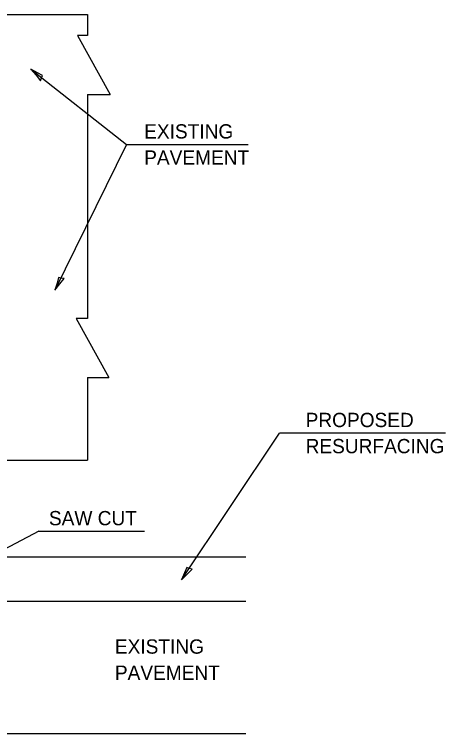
# Model space of a CAD drawing. Extents: x 99865 to 100545, y 101244 to 101684.
# Drawn here: x 100122.4 to 100204.2, y 101471.7 to 101608.1 of the extents above; entities that cross this region are included whole.
import ezdxf

# ---------------------------------------------------------------- set-up
doc = ezdxf.new("R2010")
doc.units = 0
for name, color, linetype in [('Design_PR_EOP', 7, 'Continuous'), ('Design_PR_Roadway Notes', 7, 'Continuous'), ('Level 29', 7, 'Continuous')]:
    doc.layers.add(name, color=color, linetype=linetype)

msp = doc.modelspace()

# ---------------------------------------------------------------- linework, layer by layer
at = {"layer": 'Design_PR_EOP'}
msp.add_line((100026.28, 101505.25), (100166.33, 101505.25), dxfattribs=at)
at = {"layer": 'Design_PR_Roadway Notes'}
for p, q in [((100143.67, 101583.45), (100166.75, 101583.45)), ((100154.1, 101500.88), (100172.73, 101528.72)), ((100204.24, 101528.72), (100172.73, 101528.72)), ((100127.02, 101510.1), (100107.53, 101499.95)), ((100127.02, 101510.1), (100147.1, 101510.1))]:
    msp.add_line(p, q, dxfattribs=at)
for points in [[(100125.51, 101597.73), (100143.67, 101583.45)], [(100143.67, 101583.45), (100130.09, 101555.79)]]:
    msp.add_lwpolyline(points, dxfattribs=at)
for points in [[(100127.36, 101595.53), (100127.51, 101596.1), (100127.76, 101596.56), (100126.76, 101597.06), (100125.51, 101597.73), (100126.52, 101596.59)], [(100131.87, 101558.06), (100131.28, 101558.1), (100130.77, 101558.25), (100130.5, 101557.17), (100130.09, 101555.79), (100131, 101557.02)], [(100156.16, 101502.9), (100155.58, 101503.01), (100155.1, 101503.22), (100154.68, 101502.19), (100154.1, 101500.88), (100155.16, 101501.98)]]:
    msp.add_lwpolyline(points, close=True, dxfattribs=at)
at = {"layer": 'Level 29'}
for p, q in [((100117.25, 101608.12), (100136.3, 101608.12)), ((100136.3, 101608.12), (100136.3, 101604.12)), ((100136.3, 101604.12), (100134.38, 101604.12)), ((100134.38, 101604.12), (100140.57, 101592.93)), ((100136.3, 101592.93), (100140.57, 101592.93)), ((100136.3, 101592.93), (100136.3, 101550.45)), ((100136.3, 101550.45), (100134.14, 101550.45)), ((100134.14, 101550.45), (100140.34, 101539.26)), ((100136.3, 101539.26), (100140.34, 101539.26)), ((100136.3, 101539.26), (100136.3, 101523.58)), ((100119.25, 101523.58), (100136.3, 101523.58)), ((100099.02, 101496.87), (100166.33, 101496.87)), ((100098.74, 101471.72), (100166.33, 101471.72))]:
    msp.add_line(p, q, dxfattribs=at)

# ---------------------------------------------------------------- texts
at = {"layer": 'Design_PR_Roadway Notes'}
for s, height, p in [('EXISTING', 2.708, (100147.03, 101584.58)), ('PAVEMENT', 2.708, (100147.03, 101579.62)), ('PROPOSED', 2.708, (100177.67, 101529.85)), ('RESURFACING', 2.7075, (100177.67, 101524.89)), ('SAW CUT', 2.708, (100128.95, 101511.23)), ('EXISTING', 2.708, (100141.47, 101486.88)), ('PAVEMENT', 2.708, (100141.47, 101481.92))]:
    msp.add_text(s, height=height, dxfattribs=at).set_placement(p)

doc.saveas('drawing.dxf')
